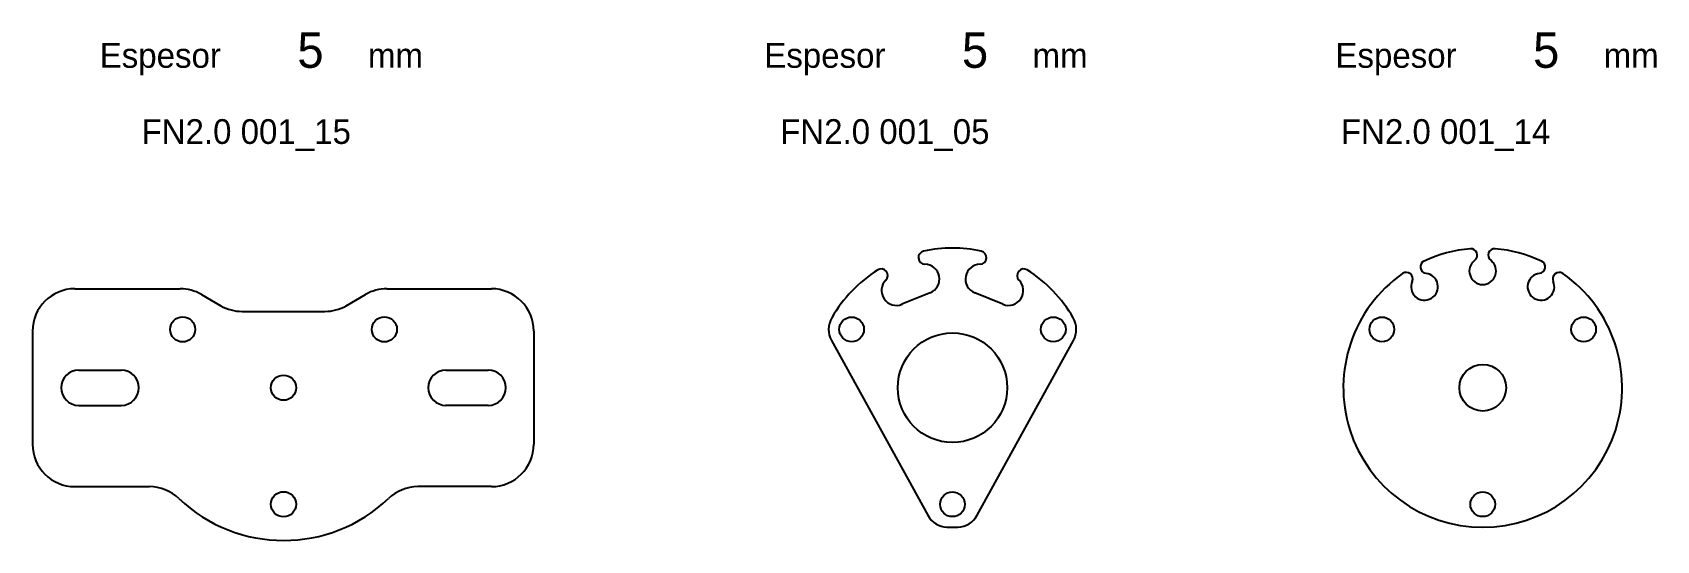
# Model space of a CAD drawing. Extents: x -36 to 194, y -22 to 50.
import ezdxf

# ---------------------------------------------------------------- set-up
doc = ezdxf.new("R2010")
doc.units = 0
doc.layers.get('0').update_dxf_attribs({"linetype": 'CONTINUOUS'})

# ---------------------------------------------------------------- blocks, each defined once
blk = doc.blocks.new('*U17')
for s, height, p in [('Espesor ', 3.5, (-26.04, 38.06)), ('5 ', 5, (1.96, 38.06)), ('mm', 3.5, (11.96, 38.06))]:
    blk.add_text(s, height=height).set_placement(p)
blk = doc.blocks.new('*U18')
for s, height, p in [('Espesor ', 3.5, (68.1, 38.06)), ('5 ', 5, (96.1, 38.06)), ('mm', 3.5, (106.1, 38.06))]:
    blk.add_text(s, height=height).set_placement(p)
blk = doc.blocks.new('*U19')
for s, height, p in [('Espesor ', 3.5, (149.01, 38.06)), ('5 ', 5, (177.01, 38.06)), ('mm', 3.5, (187.01, 38.06))]:
    blk.add_text(s, height=height).set_placement(p)
blk = doc.blocks.new('*U20')
blk.add_text('FN2.0 001_15', height=3.5).set_placement((-20.12, 34.5))
blk = doc.blocks.new('*U21')
blk.add_text('FN2.0 001_05', height=3.5).set_placement((70.35, 34.5))
blk = doc.blocks.new('*U22')
blk.add_text('FN2.0 001_14', height=3.5).set_placement((149.78, 34.5))

msp = doc.modelspace()

# ---------------------------------------------------------------- linework, layer by layer
at = {"color": 7, "linetype": 'CONTINUOUS'}
for p, q in [((-29.56, 14), (-14.63, 14)), ((14.63, 14), (29.44, 14)), ((-11.63, 13.2), (-8.87, 11.6)), ((8.87, 11.6), (11.63, 13.2)), ((91.61, 13.44), (87.61, 11.81)), ((101.91, 11.81), (97.91, 13.44)), ((-5.88, 10.8), (5.87, 10.8)), ((-35.56, 8), (-35.56, -8)), ((35.44, 8), (35.44, -8)), ((77.63, 6.68), (91.26, -18.06)), ((98.26, -18.06), (111.9, 6.68)), ((-29, 2.5), (-23, 2.5)), ((23, 2.5), (29, 2.5)), ((-29, -2.5), (-23, -2.5)), ((29, -2.5), (23, -2.5)), ((-29.56, -14), (-18.99, -14)), ((29.44, -14), (19.02, -14))]:
    msp.add_line(p, q, dxfattribs=at)
for centre, radius in [((-14.29, 8.25), 1.78), ((14.29, 8.25), 1.78), ((80.47, 8.25), 1.75), ((109.05, 8.25), 1.75), ((155.59, 8.25), 1.75), ((184.17, 8.25), 1.75), ((94.76, 0), 7.75), ((169.88, 0), 3.3), ((0, 0), 1.78), ((0, -16.5), 1.78), ((94.76, -16.5), 1.75), ((169.88, -16.5), 1.75)]:
    msp.add_circle(centre, radius, dxfattribs=at)
for centre, radius, start, end in [((90.87, 18.41), 0.935, 101.9341, 269.085), ((94.76, 0), 19.75, 78.0659, 101.9341), ((98.65, 18.41), 0.935, 270.915, 78.0659), ((169.88, 0), 19.75, 95.0936, 114.9064), ((168.2, 18.76), 0.911, 306.4451, 95.0936), ((171.55, 18.76), 0.911, 84.9064, 233.5549), ((169.88, 0), 19.75, 65.0936, 84.9064), ((94.76, 0), 19.75, 122.433, 150), ((84.67, 15.88), 0.935, 315.2821, 122.433), ((90.82, 15.38), 2.1, 292.1836, 89.085), ((98.7, 15.38), 2.1, 90.915, 247.8164), ((104.85, 15.88), 0.935, 57.567, 224.7179), ((94.76, 0), 19.75, 30, 57.567), ((169.88, 0), 19.75, 125.0936, 54.9064), ((159.05, 15.41), 0.911, 336.4451, 125.0936), ((161.63, 14.29), 1.9, 156.4451, 83.5549), ((161.94, 17.09), 0.911, 114.9064, 263.5549), ((169.88, 16.5), 1.9, 126.4451, 53.5549), ((178.13, 14.29), 1.9, 96.4451, 23.5549), ((177.81, 17.09), 0.911, 276.4451, 65.0936), ((180.71, 15.41), 0.911, 54.9064, 203.5549), ((-29.56, 8), 6, 90, 180), ((-14.63, 8), 6, 60, 90), ((14.63, 8), 6, 90, 120), ((29.44, 8), 6, 0, 90), ((86.82, 13.75), 2.1, 135.2821, 292.1836), ((102.7, 13.75), 2.1, 247.8164, 44.7179), ((-5.88, 16.8), 6, 240, 270), ((5.87, 16.8), 6, 270, 300), ((80.47, 8.25), 3.25, 150, 208.8646), ((109.05, 8.25), 3.25, 331.1354, 30), ((-29, 0), 2.5, 90, 270), ((-23, 0), 2.5, 270, 90), ((23, 0), 2.5, 90, 270), ((29, 0), 2.5, 270, 90), ((-29.56, -8), 6, 180, 270), ((29.44, -8), 6, 270, 0), ((-18.99, -20), 6, 46.2869, 90), ((0.02, -0.12), 21.5, 226.2869, 313.7131), ((19.02, -20), 6, 90, 133.7131), ((94.11, -16.49), 3.25, 208.8646, 267.7292), ((95.41, -16.49), 3.25, 272.2708, 331.1354), ((94.76, 0), 19.75, 267.7292, 272.2708)]:
    msp.add_arc(centre, radius, start, end, dxfattribs=at)

# ---------------------------------------------------------------- block references
for name, p in [('*U17', (0, 7.21)), ('*U18', (0, 7.21)), ('*U19', (0, 7.21)), ('*U20', (0, 0)), ('*U21', (0, 0)), ('*U22', (0, 0))]:
    msp.add_blockref(name, p)

doc.saveas('drawing.dxf')
